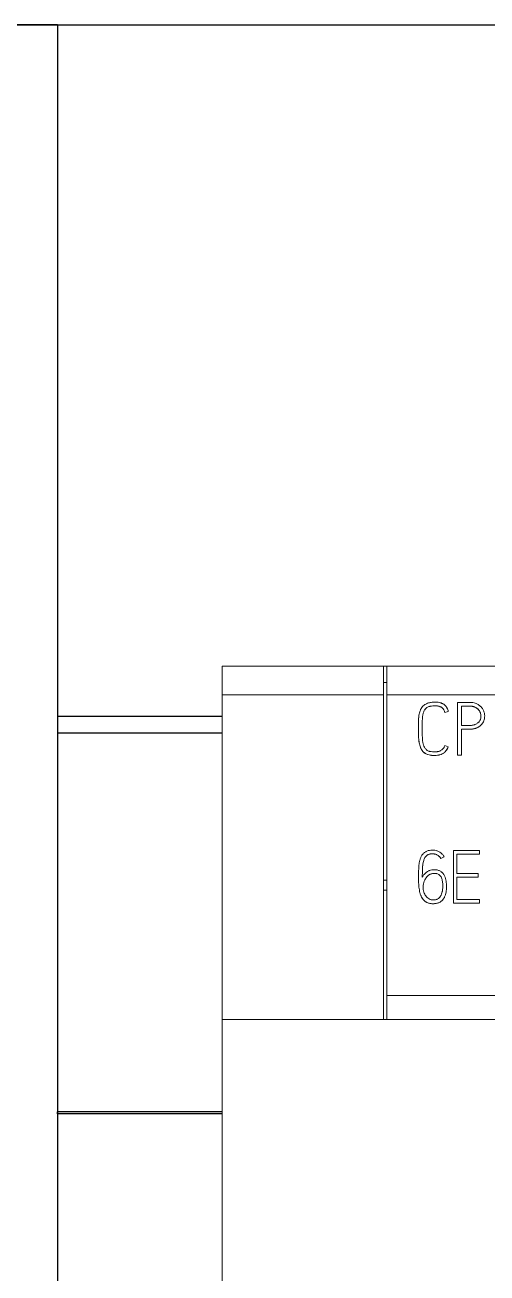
# Model space of a CAD drawing. Header units: millimetres. Extents: x 41350 to 54029, y 25852 to 34717.
# Drawn here: x 46873.41 to 46887.43, y 33549.63 to 33587.53 of the extents above; entities that cross this region are included whole.
import ezdxf

# ---------------------------------------------------------------- set-up
doc = ezdxf.new("R2010")
doc.units = ezdxf.units.MM
doc.set_wipeout_variables(frame=1)
doc.layers.add('! NO PLOT !', color=7, linetype='Continuous', true_color=0xff75dd, plot=False)
doc.layers.add('002-PI-Kabelska kanalica', color=150, linetype='Continuous')
doc.layers.add('004-PI-DIN Šina', color=3, linetype='Continuous')
doc.layers.add('SI-ORMAR-Oprema', color=30, linetype='Continuous', lineweight=5)

# ---------------------------------------------------------------- blocks, each defined once
blk = doc.blocks.new('*U274')
at = {"layer": '002-PI-Kabelska kanalica'}
blk.add_line((20, -100), (20, 399), dxfattribs=at)
blk = doc.blocks.new('*U554')
at = {"layer": '004-PI-DIN Šina'}
for p, q in [((-241.3, 69.85), (-241.3, 69.35)), ((45.323, 69.85), (-241.3, 69.85)), ((-241.3, 69.35), (-241.3, 57.85)), ((45.323, 69.35), (-241.3, 69.35)), ((-241.3, 57.789), (-241.3, 57.85)), ((45.323, 57.85), (-241.3, 57.85)), ((-241.3, 57.789), (-241.3, 52.625)), ((45.323, 57.789), (-241.3, 57.789))]:
    blk.add_line(p, q, dxfattribs=at)
blk = doc.blocks.new('6ES7513-1AM03-0AB0')
blk.add_wipeout([(-17.4, 66.85), (17.4, 66.85), (17.4, -80.15), (-17.4, -80.15)]).dxf.layer = 'SI-ORMAR-Oprema'
at = {"layer": 'SI-ORMAR-Oprema', "linetype": 'Continuous'}
for p, q in [((-17.4, 65.981), (-17.4, 66.85)), ((-12.5, 66.85), (-17.4, 66.85)), ((-12.5, 65.981), (-12.5, 66.85)), ((-12.4, 66.85), (-12.5, 66.85)), ((-12.4, 66.85), (-12.4, 65.981)), ((12.4, 66.85), (-12.4, 66.85)), ((-12.4, 66.35), (-12.5, 66.35)), ((-17.4, 56.125), (-17.4, 65.981)), ((-12.5, 65.981), (-17.4, 65.981)), ((-12.5, 56.125), (-12.5, 65.981)), ((-12.4, 65.981), (-12.4, 56.85)), ((12.4, 65.981), (-12.4, 65.981)), ((-10.255, 65.75), (-10.255, 64.15)), ((-10.141, 65.049), (-10.141, 65.637)), ((-10.537, 65.472), (-10.645, 65.446)), ((-10.645, 65.446), (-10.537, 65.472)), ((-10.645, 65.446), (-10.645, 65.446)), ((-10.537, 65.472), (-10.537, 65.472)), ((-9.433, 65.333), (-9.433, 65.333)), ((-10.141, 64.15), (-10.141, 64.936)), ((-10.539, 64.403), (-10.643, 64.441)), ((-10.539, 64.403), (-10.539, 64.403)), ((-10.141, 64.15), (-10.255, 64.15)), ((-10.255, 64.15), (-10.141, 64.15)), ((-10.765, 61.006), (-10.663, 61.059)), ((-10.663, 61.059), (-10.765, 61.006)), ((-10.663, 61.059), (-10.663, 61.059)), ((-10.385, 59.654), (-10.385, 61.25)), ((-10.385, 61.25), (-9.589, 61.25)), ((-10.274, 61.137), (-10.274, 60.551)), ((-10.274, 61.137), (-9.589, 61.137)), ((-9.589, 61.137), (-10.274, 61.137)), ((-9.589, 61.25), (-9.589, 61.137)), ((-11, 60.666), (-10.96, 60.669)), ((-10.765, 61.006), (-10.765, 61.006)), ((-12.5, 60.35), (-12.4, 60.35)), ((-11.44, 60.444), (-11.44, 60.444)), ((-11.269, 60.32), (-11.269, 60.32)), ((-11.232, 60.392), (-11.232, 60.392)), ((-10.956, 60.556), (-10.956, 60.556)), ((-10.274, 60.551), (-9.631, 60.551)), ((-10.274, 60.44), (-10.274, 59.765)), ((-10.274, 60.44), (-9.631, 60.44)), ((-9.631, 60.44), (-10.274, 60.44)), ((-9.631, 60.551), (-9.631, 60.44)), ((-12.4, 60.05), (-12.5, 60.05)), ((-10.592, 60.167), (-10.592, 60.167)), ((-10.385, 59.655), (-9.589, 59.655)), ((-9.589, 59.655), (-10.385, 59.655)), ((-10.274, 59.765), (-9.589, 59.765)), ((-9.589, 59.765), (-9.589, 59.654)), ((-12.4, 56.85), (-12.4, 56.125)), ((12.4, 56.85), (-12.4, 56.85)), ((-17.4, 0), (-17.4, 56.125)), ((-12.5, 56.125), (-17.4, 56.125)), ((12.5, 56.125), (-12.5, 56.125))]:
    blk.add_line(p, q, dxfattribs=at)
for points, knots in [([(-11.318, 65.624), (-11.334, 65.605), (-11.348, 65.585), (-11.367, 65.554), (-11.372, 65.543), (-11.383, 65.522), (-11.388, 65.51), (-11.401, 65.476), (-11.408, 65.453), (-11.419, 65.406), (-11.424, 65.383), (-11.431, 65.335), (-11.434, 65.311), (-11.438, 65.262), (-11.439, 65.238), (-11.44, 65.202), (-11.44, 65.19), (-11.44, 65.165), (-11.44, 65.129), (-11.44, 64.996), (-11.44, 64.875), (-11.44, 64.766), (-11.44, 64.753), (-11.44, 64.729), (-11.439, 64.717), (-11.438, 64.681), (-11.437, 64.657), (-11.433, 64.609), (-11.431, 64.585), (-11.425, 64.549), (-11.424, 64.537), (-11.419, 64.513), (-11.417, 64.501), (-11.408, 64.466), (-11.402, 64.442), (-11.387, 64.396), (-11.378, 64.374), (-11.363, 64.341), (-11.357, 64.33), (-11.344, 64.309), (-11.338, 64.299), (-11.324, 64.279), (-11.316, 64.269), (-11.304, 64.255), (-11.3, 64.251), (-11.292, 64.242), (-11.287, 64.238), (-11.278, 64.23), (-11.273, 64.226), (-11.264, 64.218), (-11.259, 64.215), (-11.243, 64.205), (-11.223, 64.192), (-11.201, 64.181), (-11.179, 64.171), (-11.167, 64.167), (-11.132, 64.155), (-11.108, 64.15), (-11.072, 64.144), (-11.06, 64.143), (-11.035, 64.141), (-11.011, 64.14), (-10.987, 64.139), (-10.962, 64.139), (-10.95, 64.139), (-10.914, 64.139), (-10.89, 64.141), (-10.853, 64.145), (-10.841, 64.147), (-10.817, 64.152), (-10.805, 64.155), (-10.769, 64.165), (-10.746, 64.173), (-10.713, 64.19), (-10.703, 64.196), (-10.681, 64.209), (-10.671, 64.216), (-10.642, 64.239), (-10.625, 64.256), (-10.602, 64.284), (-10.594, 64.294), (-10.581, 64.315), (-10.574, 64.325), (-10.557, 64.357), (-10.547, 64.38), (-10.539, 64.403)], [0, 0, 0, 0, 0.03125, 0.03125, 0.046875, 0.046875, 0.0625, 0.0625, 0.09375, 0.09375, 0.125, 0.125, 0.15625, 0.15625, 0.1875, 0.1875, 0.203125, 0.203125, 0.21875, 0.25, 0.375, 0.375, 0.390625, 0.390625, 0.40625, 0.40625, 0.4375, 0.4375, 0.46875, 0.46875, 0.484375, 0.484375, 0.5, 0.5, 0.53125, 0.53125, 0.5625, 0.5625, 0.578125, 0.578125, 0.59375, 0.59375, 0.609375, 0.609375, 0.617187, 0.617187, 0.625, 0.625, 0.632812, 0.632812, 0.640625, 0.640625, 0.65625, 0.671875, 0.671875, 0.6875, 0.6875, 0.71875, 0.71875, 0.734375, 0.734375, 0.75, 0.765625, 0.765625, 0.78125, 0.78125, 0.8125, 0.8125, 0.828125, 0.828125, 0.84375, 0.84375, 0.875, 0.875, 0.890625, 0.890625, 0.90625, 0.90625, 0.9375, 0.9375, 0.953125, 0.953125, 0.96875, 0.96875, 1, 1, 1, 1]), ([(-10.643, 64.441), (-10.648, 64.428), (-10.653, 64.415), (-10.664, 64.39), (-10.671, 64.378), (-10.682, 64.361), (-10.686, 64.356), (-10.695, 64.345), (-10.7, 64.34), (-10.714, 64.325), (-10.725, 64.315), (-10.746, 64.299), (-10.758, 64.291), (-10.776, 64.281), (-10.783, 64.278), (-10.795, 64.273), (-10.815, 64.265), (-10.835, 64.26), (-10.856, 64.256), (-10.863, 64.255), (-10.877, 64.254), (-10.898, 64.252), (-10.919, 64.25), (-10.946, 64.25), (-10.96, 64.25), (-11.002, 64.251), (-11.03, 64.253), (-11.065, 64.256), (-11.072, 64.257), (-11.086, 64.258), (-11.093, 64.259), (-11.106, 64.262), (-11.113, 64.264), (-11.126, 64.268), (-11.133, 64.271), (-11.152, 64.279), (-11.165, 64.286), (-11.182, 64.298), (-11.188, 64.302), (-11.198, 64.311), (-11.204, 64.315), (-11.219, 64.33), (-11.228, 64.34), (-11.244, 64.363), (-11.252, 64.375), (-11.272, 64.411), (-11.282, 64.437), (-11.295, 64.476), (-11.299, 64.489), (-11.306, 64.516), (-11.308, 64.53), (-11.316, 64.571), (-11.319, 64.598), (-11.324, 64.653), (-11.325, 64.68), (-11.326, 64.722), (-11.327, 64.735), (-11.327, 64.763), (-11.327, 64.776), (-11.327, 64.845), (-11.327, 64.955), (-11.327, 65.079), (-11.327, 65.147), (-11.327, 65.175), (-11.327, 65.188), (-11.326, 65.23), (-11.325, 65.257), (-11.321, 65.312), (-11.318, 65.339), (-11.311, 65.379), (-11.308, 65.393), (-11.301, 65.419), (-11.297, 65.432), (-11.288, 65.458), (-11.283, 65.471), (-11.271, 65.496), (-11.265, 65.508), (-11.254, 65.526), (-11.25, 65.531), (-11.241, 65.542), (-11.237, 65.548), (-11.223, 65.563), (-11.213, 65.573), (-11.191, 65.59), (-11.18, 65.597), (-11.155, 65.611), (-11.143, 65.617), (-11.123, 65.623), (-11.116, 65.625), (-11.103, 65.629), (-11.096, 65.631), (-11.076, 65.635), (-11.062, 65.637), (-11.021, 65.643), (-10.993, 65.645), (-10.938, 65.646), (-10.91, 65.646), (-10.869, 65.642), (-10.855, 65.64), (-10.827, 65.635), (-10.814, 65.631), (-10.794, 65.625), (-10.787, 65.622), (-10.775, 65.617), (-10.768, 65.614), (-10.749, 65.605), (-10.738, 65.597), (-10.716, 65.58), (-10.706, 65.57), (-10.689, 65.548), (-10.681, 65.536), (-10.668, 65.512), (-10.662, 65.499), (-10.652, 65.473), (-10.649, 65.46), (-10.645, 65.446)], [0, 0, 0, 0, 0.015625, 0.015625, 0.03125, 0.03125, 0.039063, 0.039063, 0.046875, 0.046875, 0.0625, 0.0625, 0.078125, 0.078125, 0.085938, 0.085938, 0.09375, 0.109375, 0.109375, 0.117188, 0.117188, 0.125, 0.140625, 0.140625, 0.15625, 0.15625, 0.1875, 0.1875, 0.195312, 0.195312, 0.203125, 0.203125, 0.210937, 0.210937, 0.21875, 0.21875, 0.234375, 0.234375, 0.242187, 0.242187, 0.25, 0.25, 0.265625, 0.265625, 0.28125, 0.28125, 0.3125, 0.3125, 0.328125, 0.328125, 0.34375, 0.34375, 0.375, 0.375, 0.40625, 0.40625, 0.421875, 0.421875, 0.4375, 0.4375, 0.5, 0.5625, 0.578125, 0.578125, 0.59375, 0.59375, 0.625, 0.625, 0.65625, 0.65625, 0.671875, 0.671875, 0.6875, 0.6875, 0.703125, 0.703125, 0.71875, 0.71875, 0.726563, 0.726563, 0.734375, 0.734375, 0.75, 0.75, 0.765625, 0.765625, 0.78125, 0.78125, 0.789063, 0.789063, 0.796875, 0.796875, 0.8125, 0.8125, 0.84375, 0.84375, 0.875, 0.875, 0.890625, 0.890625, 0.90625, 0.90625, 0.914063, 0.914063, 0.921875, 0.921875, 0.9375, 0.9375, 0.953125, 0.953125, 0.96875, 0.96875, 0.984375, 0.984375, 1, 1, 1, 1]), ([(-10.645, 65.446), (-10.652, 65.473), (-10.661, 65.499), (-10.677, 65.529), (-10.68, 65.535), (-10.688, 65.547), (-10.692, 65.552), (-10.705, 65.569), (-10.715, 65.579), (-10.731, 65.592), (-10.737, 65.596), (-10.748, 65.604), (-10.754, 65.607), (-10.773, 65.617), (-10.786, 65.622), (-10.812, 65.631), (-10.826, 65.634), (-10.853, 65.64), (-10.867, 65.641), (-10.908, 65.646), (-10.936, 65.646), (-10.992, 65.645), (-11.02, 65.643), (-11.061, 65.637), (-11.075, 65.635), (-11.095, 65.631), (-11.102, 65.629), (-11.115, 65.626), (-11.122, 65.624), (-11.142, 65.617), (-11.154, 65.611), (-11.179, 65.598), (-11.191, 65.59), (-11.212, 65.573), (-11.222, 65.564), (-11.236, 65.548), (-11.241, 65.543), (-11.249, 65.532), (-11.253, 65.526), (-11.264, 65.509), (-11.271, 65.497), (-11.283, 65.471), (-11.288, 65.458), (-11.297, 65.432), (-11.301, 65.419), (-11.308, 65.393), (-11.311, 65.379), (-11.318, 65.338), (-11.321, 65.311), (-11.325, 65.256), (-11.326, 65.228), (-11.327, 65.187), (-11.327, 65.173), (-11.327, 65.146), (-11.327, 65.077), (-11.327, 65.002), (-11.327, 64.941), (-11.327, 64.934)], [0, 0, 0, 0, 0.061612, 0.061612, 0.077015, 0.077015, 0.092419, 0.092419, 0.123225, 0.123225, 0.138628, 0.138628, 0.154031, 0.154031, 0.184837, 0.184837, 0.215643, 0.215643, 0.24645, 0.24645, 0.308062, 0.308062, 0.369674, 0.369674, 0.400481, 0.400481, 0.415884, 0.415884, 0.431287, 0.431287, 0.462093, 0.462093, 0.492899, 0.492899, 0.523705, 0.523705, 0.539108, 0.539108, 0.554512, 0.554512, 0.585318, 0.585318, 0.616124, 0.616124, 0.64693, 0.64693, 0.677736, 0.677736, 0.739349, 0.739349, 0.800961, 0.800961, 0.831767, 0.831767, 0.862574, 0.985798, 1, 1, 1, 1]), ([(-10.537, 65.472), (-10.546, 65.511), (-10.558, 65.549), (-10.583, 65.592), (-10.588, 65.601), (-10.599, 65.617), (-10.605, 65.625), (-10.624, 65.648), (-10.638, 65.662), (-10.669, 65.687), (-10.686, 65.698), (-10.712, 65.713), (-10.721, 65.717), (-10.739, 65.725), (-10.749, 65.729), (-10.796, 65.745), (-10.835, 65.752), (-10.885, 65.757), (-10.895, 65.757), (-10.915, 65.758), (-10.925, 65.759), (-10.955, 65.759), (-10.975, 65.758), (-11.034, 65.755), (-11.073, 65.75), (-11.121, 65.738), (-11.131, 65.735), (-11.15, 65.729), (-11.16, 65.726), (-11.188, 65.715), (-11.206, 65.707), (-11.232, 65.693), (-11.241, 65.688), (-11.258, 65.677), (-11.266, 65.671), (-11.29, 65.652), (-11.304, 65.638), (-11.318, 65.624)], [0, 0, 0, 0, 0.125, 0.125, 0.15625, 0.15625, 0.1875, 0.1875, 0.25, 0.25, 0.3125, 0.3125, 0.34375, 0.34375, 0.375, 0.375, 0.5, 0.5, 0.53125, 0.53125, 0.5625, 0.5625, 0.625, 0.625, 0.75, 0.75, 0.78125, 0.78125, 0.8125, 0.8125, 0.875, 0.875, 0.90625, 0.90625, 0.9375, 0.9375, 1, 1, 1, 1]), ([(-9.69, 65.713), (-9.734, 65.732), (-9.779, 65.742), (-9.838, 65.748), (-9.85, 65.749), (-9.868, 65.75), (-9.874, 65.75), (-9.886, 65.75), (-9.892, 65.75), (-9.921, 65.75), (-10.04, 65.75), (-10.159, 65.75), (-10.255, 65.75)], [0, 0, 0, 0, 0.25, 0.25, 0.3125, 0.3125, 0.34375, 0.34375, 0.375, 0.375, 0.5, 1, 1, 1, 1]), ([(-10.141, 64.936), (-10.083, 64.936), (-10.01, 64.936), (-9.93, 64.936), (-9.908, 64.936), (-9.893, 64.936), (-9.886, 64.936), (-9.85, 64.936), (-9.821, 64.938), (-9.777, 64.945), (-9.763, 64.947), (-9.741, 64.952), (-9.734, 64.954), (-9.72, 64.958), (-9.712, 64.961), (-9.677, 64.973), (-9.65, 64.985), (-9.612, 65.008), (-9.599, 65.016), (-9.575, 65.034), (-9.564, 65.043), (-9.532, 65.074), (-9.512, 65.096), (-9.487, 65.134), (-9.48, 65.146), (-9.467, 65.173), (-9.461, 65.186), (-9.451, 65.214), (-9.447, 65.228), (-9.44, 65.257), (-9.438, 65.272), (-9.434, 65.301), (-9.434, 65.316), (-9.433, 65.346), (-9.434, 65.36), (-9.439, 65.405), (-9.445, 65.434), (-9.459, 65.476), (-9.464, 65.49), (-9.476, 65.517), (-9.483, 65.53), (-9.505, 65.568), (-9.523, 65.592), (-9.549, 65.619), (-9.554, 65.624), (-9.565, 65.634), (-9.581, 65.649), (-9.611, 65.671), (-9.636, 65.687), (-9.662, 65.701), (-9.676, 65.707), (-9.69, 65.713)], [0, 0, 0, 0, 0.125, 0.15625, 0.171875, 0.171875, 0.1875, 0.1875, 0.25, 0.25, 0.28125, 0.28125, 0.296875, 0.296875, 0.3125, 0.3125, 0.375, 0.375, 0.40625, 0.40625, 0.4375, 0.4375, 0.5, 0.5, 0.53125, 0.53125, 0.5625, 0.5625, 0.59375, 0.59375, 0.625, 0.625, 0.65625, 0.65625, 0.6875, 0.6875, 0.75, 0.75, 0.78125, 0.78125, 0.8125, 0.8125, 0.875, 0.875, 0.890625, 0.890625, 0.90625, 0.9375, 0.96875, 0.96875, 1, 1, 1, 1]), ([(-10.141, 65.637), (-10.078, 65.637), (-9.999, 65.637), (-9.919, 65.637), (-9.896, 65.637), (-9.888, 65.637), (-9.872, 65.637), (-9.864, 65.636), (-9.84, 65.635), (-9.825, 65.633), (-9.801, 65.629), (-9.794, 65.628), (-9.778, 65.624), (-9.77, 65.622), (-9.748, 65.614), (-9.733, 65.608), (-9.705, 65.594), (-9.691, 65.586), (-9.671, 65.573), (-9.664, 65.568), (-9.652, 65.559), (-9.646, 65.554), (-9.629, 65.538), (-9.618, 65.526), (-9.599, 65.501), (-9.59, 65.488), (-9.575, 65.46), (-9.569, 65.446), (-9.558, 65.416), (-9.554, 65.401), (-9.549, 65.37), (-9.547, 65.354), (-9.547, 65.331), (-9.547, 65.323), (-9.548, 65.307), (-9.548, 65.299), (-9.552, 65.276), (-9.556, 65.26), (-9.563, 65.238), (-9.565, 65.231), (-9.572, 65.216), (-9.575, 65.209), (-9.586, 65.188), (-9.6, 65.169), (-9.615, 65.151), (-9.626, 65.14), (-9.632, 65.134), (-9.65, 65.119), (-9.663, 65.11), (-9.69, 65.093), (-9.704, 65.086), (-9.726, 65.076), (-9.733, 65.073), (-9.748, 65.068), (-9.756, 65.066), (-9.779, 65.059), (-9.794, 65.056), (-9.826, 65.052), (-9.842, 65.05), (-9.865, 65.049), (-9.873, 65.049), (-9.889, 65.049), (-9.897, 65.049), (-9.921, 65.049), (-9.999, 65.049), (-10.078, 65.049), (-10.141, 65.049)], [0, 0, 0, 0, 0.125, 0.15625, 0.15625, 0.171875, 0.171875, 0.1875, 0.1875, 0.21875, 0.21875, 0.234375, 0.234375, 0.25, 0.25, 0.28125, 0.28125, 0.3125, 0.3125, 0.328125, 0.328125, 0.34375, 0.34375, 0.375, 0.375, 0.40625, 0.40625, 0.4375, 0.4375, 0.46875, 0.46875, 0.5, 0.5, 0.515625, 0.515625, 0.53125, 0.53125, 0.5625, 0.5625, 0.578125, 0.578125, 0.59375, 0.59375, 0.625, 0.640625, 0.640625, 0.65625, 0.65625, 0.6875, 0.6875, 0.71875, 0.71875, 0.734375, 0.734375, 0.75, 0.75, 0.78125, 0.78125, 0.8125, 0.8125, 0.828125, 0.828125, 0.84375, 0.84375, 0.875, 1, 1, 1, 1]), ([(-9.562, 65.426), (-9.562, 65.428), (-9.563, 65.431), (-9.567, 65.44), (-9.57, 65.448), (-9.576, 65.462), (-9.587, 65.483), (-9.604, 65.509), (-9.62, 65.527), (-9.63, 65.539), (-9.636, 65.544), (-9.654, 65.56), (-9.666, 65.57), (-9.692, 65.587), (-9.706, 65.595), (-9.728, 65.605), (-9.735, 65.609), (-9.75, 65.615), (-9.764, 65.62), (-9.78, 65.624), (-9.795, 65.628), (-9.803, 65.63), (-9.826, 65.634), (-9.842, 65.635), (-9.866, 65.637), (-9.874, 65.637), (-9.889, 65.637), (-9.897, 65.637), (-9.921, 65.637), (-10, 65.637), (-10.078, 65.637), (-10.141, 65.637)], [0, 0, 0, 0, 0.011195, 0.011195, 0.046509, 0.046509, 0.081824, 0.152453, 0.187767, 0.187767, 0.223082, 0.223082, 0.29371, 0.29371, 0.364339, 0.364339, 0.399654, 0.399654, 0.434968, 0.470283, 0.470283, 0.505597, 0.505597, 0.576226, 0.576226, 0.611541, 0.611541, 0.646855, 0.646855, 0.717484, 1, 1, 1, 1]), ([(-10.539, 64.403), (-10.547, 64.38), (-10.557, 64.357), (-10.574, 64.325), (-10.58, 64.315), (-10.594, 64.294), (-10.601, 64.284), (-10.625, 64.256), (-10.642, 64.239), (-10.671, 64.216), (-10.681, 64.209), (-10.703, 64.196), (-10.713, 64.19), (-10.746, 64.173), (-10.77, 64.165), (-10.817, 64.151), (-10.842, 64.147), (-10.89, 64.141), (-10.915, 64.139), (-10.952, 64.139), (-10.964, 64.139), (-10.989, 64.139), (-11.001, 64.14), (-11.026, 64.141), (-11.038, 64.142), (-11.063, 64.143), (-11.075, 64.145), (-11.111, 64.15), (-11.135, 64.156), (-11.182, 64.172), (-11.205, 64.182), (-11.237, 64.2), (-11.247, 64.207), (-11.262, 64.218), (-11.267, 64.221), (-11.277, 64.229), (-11.282, 64.233), (-11.304, 64.254), (-11.32, 64.272), (-11.34, 64.303), (-11.347, 64.313), (-11.359, 64.334), (-11.365, 64.345), (-11.38, 64.378), (-11.389, 64.401), (-11.4, 64.435), (-11.403, 64.447), (-11.409, 64.471), (-11.412, 64.482), (-11.426, 64.541), (-11.432, 64.589), (-11.437, 64.661), (-11.438, 64.685), (-11.439, 64.721), (-11.44, 64.733), (-11.44, 64.757), (-11.44, 64.769), (-11.44, 64.878), (-11.44, 64.999), (-11.44, 65.131), (-11.44, 65.168), (-11.44, 65.192), (-11.44, 65.204), (-11.439, 65.248), (-11.437, 65.28), (-11.434, 65.312)], [0, 0, 0, 0, 0.036589, 0.036589, 0.054884, 0.054884, 0.073178, 0.073178, 0.109767, 0.109767, 0.128062, 0.128062, 0.146357, 0.146357, 0.182946, 0.182946, 0.219535, 0.219535, 0.256124, 0.256124, 0.274419, 0.274419, 0.292713, 0.292713, 0.311008, 0.311008, 0.329302, 0.329302, 0.365892, 0.365892, 0.402481, 0.402481, 0.420775, 0.420775, 0.429923, 0.429923, 0.43907, 0.43907, 0.475659, 0.475659, 0.493954, 0.493954, 0.512248, 0.512248, 0.548837, 0.548837, 0.567132, 0.567132, 0.585427, 0.585427, 0.658605, 0.658605, 0.695194, 0.695194, 0.713489, 0.713489, 0.731783, 0.731783, 0.87814, 0.914729, 0.933024, 0.933024, 0.951318, 0.951318, 1, 1, 1, 1]), ([(-9.436, 65.284), (-9.437, 65.279), (-9.438, 65.274), (-9.44, 65.261), (-9.441, 65.254), (-9.446, 65.232), (-9.45, 65.218), (-9.46, 65.191), (-9.465, 65.177), (-9.478, 65.151), (-9.485, 65.138), (-9.509, 65.1), (-9.528, 65.078), (-9.56, 65.047), (-9.571, 65.037), (-9.595, 65.019), (-9.619, 65.002), (-9.645, 64.988), (-9.672, 64.976), (-9.685, 64.97), (-9.728, 64.955), (-9.756, 64.948), (-9.8, 64.941), (-9.814, 64.939), (-9.844, 64.937), (-9.859, 64.936), (-9.881, 64.936), (-9.889, 64.936), (-9.903, 64.936), (-9.926, 64.936), (-10.008, 64.936), (-10.082, 64.936), (-10.141, 64.936)], [0, 0, 0, 0, 0.018399, 0.018399, 0.043568, 0.043568, 0.093907, 0.093907, 0.144245, 0.144245, 0.194584, 0.194584, 0.295261, 0.295261, 0.345599, 0.345599, 0.395938, 0.446276, 0.446276, 0.496615, 0.496615, 0.597292, 0.597292, 0.64763, 0.64763, 0.697969, 0.697969, 0.723138, 0.723138, 0.748307, 0.798646, 1, 1, 1, 1]), ([(-11.438, 60.644), (-11.437, 60.698), (-11.433, 60.751), (-11.425, 60.83), (-11.422, 60.856), (-11.413, 60.908), (-11.408, 60.934), (-11.397, 60.973), (-11.394, 60.986), (-11.385, 61.011), (-11.381, 61.024), (-11.371, 61.049), (-11.365, 61.061), (-11.353, 61.084), (-11.346, 61.096), (-11.324, 61.13), (-11.307, 61.151), (-11.278, 61.178), (-11.268, 61.187), (-11.246, 61.203), (-11.235, 61.21), (-11.212, 61.223), (-11.2, 61.229), (-11.175, 61.24), (-11.162, 61.244), (-11.123, 61.255), (-11.096, 61.259), (-11.056, 61.263), (-11.043, 61.263), (-11.016, 61.264), (-11.002, 61.264), (-10.962, 61.261), (-10.935, 61.257), (-10.896, 61.248), (-10.884, 61.244), (-10.858, 61.235), (-10.846, 61.23), (-10.809, 61.213), (-10.786, 61.199), (-10.755, 61.174), (-10.744, 61.165), (-10.725, 61.147), (-10.716, 61.137), (-10.69, 61.106), (-10.676, 61.083), (-10.663, 61.059)], [0, 0, 0, 0, 0.125, 0.125, 0.1875, 0.1875, 0.25, 0.25, 0.28125, 0.28125, 0.3125, 0.3125, 0.34375, 0.34375, 0.375, 0.375, 0.4375, 0.4375, 0.46875, 0.46875, 0.5, 0.5, 0.53125, 0.53125, 0.5625, 0.5625, 0.625, 0.625, 0.65625, 0.65625, 0.6875, 0.6875, 0.75, 0.75, 0.78125, 0.78125, 0.8125, 0.8125, 0.875, 0.875, 0.90625, 0.90625, 0.9375, 0.9375, 1, 1, 1, 1]), ([(-10.765, 61.006), (-10.776, 61.029), (-10.79, 61.049), (-10.811, 61.072), (-10.816, 61.076), (-10.825, 61.085), (-10.839, 61.097), (-10.854, 61.107), (-10.876, 61.12), (-10.887, 61.125), (-10.91, 61.135), (-10.922, 61.139), (-10.946, 61.145), (-10.958, 61.147), (-10.983, 61.151), (-10.995, 61.152), (-11.02, 61.153), (-11.032, 61.152), (-11.057, 61.151), (-11.069, 61.15), (-11.094, 61.146), (-11.106, 61.143), (-11.13, 61.136), (-11.141, 61.132), (-11.158, 61.124), (-11.164, 61.121), (-11.174, 61.114), (-11.18, 61.111), (-11.194, 61.1), (-11.204, 61.092), (-11.221, 61.074), (-11.229, 61.064), (-11.243, 61.044), (-11.25, 61.034), (-11.262, 61.012), (-11.267, 61.001), (-11.276, 60.978), (-11.28, 60.967), (-11.291, 60.932), (-11.297, 60.908), (-11.307, 60.86), (-11.31, 60.836), (-11.316, 60.787), (-11.318, 60.763), (-11.322, 60.69), (-11.324, 60.641), (-11.326, 60.543), (-11.327, 60.494), (-11.327, 60.444)], [0, 0, 0, 0, 0.0625, 0.0625, 0.078125, 0.078125, 0.09375, 0.125, 0.125, 0.15625, 0.15625, 0.1875, 0.1875, 0.21875, 0.21875, 0.25, 0.25, 0.28125, 0.28125, 0.3125, 0.3125, 0.34375, 0.34375, 0.375, 0.375, 0.390625, 0.390625, 0.40625, 0.40625, 0.4375, 0.4375, 0.46875, 0.46875, 0.5, 0.5, 0.53125, 0.53125, 0.5625, 0.5625, 0.625, 0.625, 0.6875, 0.6875, 0.75, 0.75, 0.875, 0.875, 1, 1, 1, 1]), ([(-11.327, 60.444), (-11.327, 60.493), (-11.326, 60.542), (-11.324, 60.638), (-11.322, 60.687), (-11.319, 60.747), (-11.318, 60.759), (-11.316, 60.783), (-11.315, 60.795), (-11.311, 60.831), (-11.307, 60.855), (-11.298, 60.903), (-11.292, 60.927), (-11.282, 60.962), (-11.278, 60.974), (-11.269, 60.997), (-11.263, 61.008), (-11.252, 61.03), (-11.245, 61.041), (-11.231, 61.062), (-11.223, 61.071), (-11.206, 61.09), (-11.197, 61.098), (-11.182, 61.109), (-11.177, 61.113), (-11.166, 61.12), (-11.149, 61.129), (-11.132, 61.135), (-11.114, 61.141), (-11.108, 61.142), (-11.096, 61.145), (-11.09, 61.146), (-11.071, 61.15), (-11.059, 61.151), (-11.034, 61.152), (-11.021, 61.153), (-10.996, 61.152), (-10.984, 61.151), (-10.959, 61.148), (-10.935, 61.143), (-10.911, 61.135), (-10.888, 61.125), (-10.876, 61.12), (-10.855, 61.108), (-10.84, 61.097), (-10.825, 61.085), (-10.816, 61.077), (-10.812, 61.072), (-10.79, 61.049), (-10.776, 61.029), (-10.765, 61.006)], [0, 0, 0, 0, 0.125, 0.125, 0.25, 0.25, 0.28125, 0.28125, 0.3125, 0.3125, 0.375, 0.375, 0.4375, 0.4375, 0.46875, 0.46875, 0.5, 0.5, 0.53125, 0.53125, 0.5625, 0.5625, 0.59375, 0.59375, 0.609375, 0.609375, 0.625, 0.65625, 0.65625, 0.671875, 0.671875, 0.6875, 0.6875, 0.71875, 0.71875, 0.75, 0.75, 0.78125, 0.78125, 0.8125, 0.84375, 0.84375, 0.875, 0.875, 0.90625, 0.921875, 0.921875, 0.9375, 0.9375, 1, 1, 1, 1]), ([(-10.96, 60.669), (-10.932, 60.669), (-10.904, 60.666), (-10.862, 60.658), (-10.848, 60.654), (-10.821, 60.645), (-10.795, 60.634), (-10.77, 60.62), (-10.753, 60.608), (-10.747, 60.603), (-10.736, 60.594), (-10.731, 60.59), (-10.715, 60.575), (-10.706, 60.565), (-10.688, 60.543), (-10.679, 60.531), (-10.657, 60.495), (-10.644, 60.47), (-10.624, 60.418), (-10.617, 60.39), (-10.605, 60.335), (-10.601, 60.308), (-10.595, 60.252), (-10.593, 60.224), (-10.592, 60.168), (-10.592, 60.14), (-10.594, 60.084), (-10.597, 60.056), (-10.604, 60), (-10.608, 59.973), (-10.618, 59.932), (-10.622, 59.919), (-10.63, 59.892), (-10.635, 59.878), (-10.651, 59.839), (-10.664, 59.814), (-10.684, 59.784), (-10.688, 59.779), (-10.697, 59.767), (-10.702, 59.762), (-10.716, 59.746), (-10.736, 59.726), (-10.758, 59.708), (-10.781, 59.692), (-10.794, 59.685), (-10.832, 59.665), (-10.859, 59.656), (-10.901, 59.646), (-10.915, 59.643), (-10.943, 59.639), (-10.957, 59.638), (-10.986, 59.637), (-11, 59.637), (-11.028, 59.637), (-11.042, 59.638), (-11.071, 59.641), (-11.085, 59.643), (-11.113, 59.649), (-11.127, 59.652), (-11.154, 59.661), (-11.167, 59.666), (-11.186, 59.675), (-11.193, 59.679), (-11.205, 59.685), (-11.211, 59.689), (-11.242, 59.708), (-11.264, 59.726), (-11.294, 59.757), (-11.303, 59.768), (-11.32, 59.791), (-11.328, 59.802), (-11.343, 59.827), (-11.35, 59.839), (-11.363, 59.865), (-11.368, 59.878), (-11.379, 59.904), (-11.383, 59.917), (-11.392, 59.944), (-11.396, 59.958), (-11.406, 59.999), (-11.412, 60.026), (-11.422, 60.082), (-11.426, 60.11), (-11.432, 60.166), (-11.435, 60.208), (-11.437, 60.251), (-11.438, 60.279), (-11.438, 60.293), (-11.44, 60.363), (-11.44, 60.419), (-11.44, 60.532), (-11.439, 60.588), (-11.438, 60.644)], [0, 0, 0, 0, 0.03125, 0.03125, 0.046875, 0.046875, 0.0625, 0.078125, 0.078125, 0.085938, 0.085938, 0.09375, 0.09375, 0.109375, 0.109375, 0.125, 0.125, 0.15625, 0.15625, 0.1875, 0.1875, 0.21875, 0.21875, 0.25, 0.25, 0.28125, 0.28125, 0.3125, 0.3125, 0.34375, 0.34375, 0.359375, 0.359375, 0.375, 0.375, 0.40625, 0.40625, 0.414062, 0.414062, 0.421875, 0.421875, 0.4375, 0.453125, 0.453125, 0.46875, 0.46875, 0.5, 0.5, 0.515625, 0.515625, 0.53125, 0.53125, 0.546875, 0.546875, 0.5625, 0.5625, 0.578125, 0.578125, 0.59375, 0.59375, 0.609375, 0.609375, 0.617187, 0.617187, 0.625, 0.625, 0.65625, 0.65625, 0.671875, 0.671875, 0.6875, 0.6875, 0.703125, 0.703125, 0.71875, 0.71875, 0.734375, 0.734375, 0.75, 0.75, 0.78125, 0.78125, 0.8125, 0.8125, 0.84375, 0.859375, 0.859375, 0.875, 0.875, 0.9375, 0.9375, 1, 1, 1, 1]), ([(-11.269, 60.529), (-11.252, 60.549), (-11.234, 60.567), (-11.204, 60.592), (-11.193, 60.6), (-11.172, 60.614), (-11.15, 60.627), (-11.126, 60.637), (-11.102, 60.647), (-11.089, 60.651), (-11.052, 60.661), (-11.026, 60.665), (-11, 60.666)], [0, 0, 0, 0, 0.25, 0.25, 0.375, 0.375, 0.5, 0.625, 0.625, 0.75, 0.75, 1, 1, 1, 1]), ([(-11.44, 60.445), (-11.44, 60.398), (-11.439, 60.352), (-11.438, 60.292), (-11.438, 60.278), (-11.437, 60.25), (-11.436, 60.236), (-11.434, 60.194), (-11.432, 60.166), (-11.426, 60.109), (-11.422, 60.081), (-11.412, 60.026), (-11.406, 59.998), (-11.395, 59.957), (-11.391, 59.944), (-11.383, 59.917), (-11.378, 59.903), (-11.363, 59.864), (-11.351, 59.839), (-11.329, 59.803), (-11.321, 59.792), (-11.304, 59.769), (-11.295, 59.758), (-11.275, 59.737), (-11.265, 59.728), (-11.243, 59.71), (-11.231, 59.702), (-11.207, 59.686), (-11.195, 59.679), (-11.169, 59.667), (-11.156, 59.662), (-11.129, 59.653), (-11.115, 59.649), (-11.087, 59.643), (-11.073, 59.641), (-11.045, 59.638), (-11.03, 59.637), (-11.002, 59.637), (-10.988, 59.637), (-10.959, 59.638), (-10.945, 59.639), (-10.917, 59.643), (-10.889, 59.648), (-10.862, 59.656), (-10.835, 59.665), (-10.821, 59.671), (-10.783, 59.69), (-10.76, 59.706), (-10.728, 59.734), (-10.718, 59.744), (-10.699, 59.765), (-10.69, 59.776), (-10.674, 59.799), (-10.666, 59.811), (-10.653, 59.836), (-10.647, 59.849), (-10.631, 59.888), (-10.622, 59.915), (-10.612, 59.956), (-10.609, 59.97), (-10.604, 59.998), (-10.602, 60.012), (-10.597, 60.054), (-10.595, 60.082), (-10.592, 60.129), (-10.592, 60.148), (-10.592, 60.167)], [0, 0, 0, 0, 0.076732, 0.076732, 0.10019, 0.10019, 0.123648, 0.123648, 0.170565, 0.170565, 0.217481, 0.217481, 0.264397, 0.264397, 0.287856, 0.287856, 0.311314, 0.311314, 0.35823, 0.35823, 0.381689, 0.381689, 0.405147, 0.405147, 0.428605, 0.428605, 0.452063, 0.452063, 0.475521, 0.475521, 0.49898, 0.49898, 0.522438, 0.522438, 0.545896, 0.545896, 0.569354, 0.569354, 0.592812, 0.592812, 0.616271, 0.616271, 0.639729, 0.663187, 0.663187, 0.686645, 0.686645, 0.733562, 0.733562, 0.75702, 0.75702, 0.780478, 0.780478, 0.803936, 0.803936, 0.827394, 0.827394, 0.874311, 0.874311, 0.897769, 0.897769, 0.921227, 0.921227, 0.968144, 0.968144, 1, 1, 1, 1]), ([(-11.327, 60.444), (-11.319, 60.46), (-11.311, 60.475), (-11.291, 60.503), (-11.281, 60.516), (-11.269, 60.529)], [0, 0, 0, 0, 0.5, 0.5, 1, 1, 1, 1]), ([(-11.269, 60.32), (-11.279, 60.294), (-11.286, 60.266), (-11.293, 60.225), (-11.295, 60.21), (-11.298, 60.182), (-11.299, 60.168), (-11.3, 60.14), (-11.3, 60.126), (-11.3, 60.097), (-11.299, 60.083), (-11.294, 60.042), (-11.288, 60.014), (-11.279, 59.987)], [0, 0, 0, 0, 0.25, 0.25, 0.375, 0.375, 0.5, 0.5, 0.625, 0.625, 0.75, 0.75, 1, 1, 1, 1]), ([(-11.3, 60.112), (-11.3, 60.112), (-11.3, 60.112), (-11.3, 60.126), (-11.3, 60.14), (-11.298, 60.183), (-11.295, 60.211), (-11.286, 60.266), (-11.279, 60.294), (-11.269, 60.32)], [0, 0, 0, 0, 0.002991, 0.002991, 0.202393, 0.202393, 0.601196, 0.601196, 1, 1, 1, 1]), ([(-10.956, 60.556), (-10.963, 60.555), (-10.974, 60.554), (-10.984, 60.554), (-10.991, 60.553), (-10.995, 60.553), (-11.012, 60.552), (-11.04, 60.548), (-11.066, 60.539), (-11.086, 60.531), (-11.092, 60.528), (-11.105, 60.522), (-11.123, 60.511), (-11.14, 60.499), (-11.162, 60.48), (-11.172, 60.47), (-11.186, 60.454), (-11.19, 60.449), (-11.199, 60.438), (-11.212, 60.422), (-11.225, 60.404), (-11.232, 60.392)], [0, 0, 0, 0, 0.0625, 0.09375, 0.09375, 0.125, 0.125, 0.25, 0.375, 0.375, 0.4375, 0.4375, 0.5, 0.625, 0.625, 0.75, 0.75, 0.8125, 0.8125, 0.875, 1, 1, 1, 1]), ([(-11.232, 60.392), (-11.225, 60.404), (-11.217, 60.416), (-11.2, 60.438), (-11.191, 60.449), (-11.173, 60.47), (-11.163, 60.48), (-11.141, 60.498), (-11.13, 60.506), (-11.106, 60.521), (-11.094, 60.528), (-11.068, 60.539), (-11.054, 60.543), (-11.027, 60.55), (-11.013, 60.552), (-10.995, 60.553), (-10.992, 60.553), (-10.984, 60.554), (-10.974, 60.554), (-10.963, 60.555), (-10.956, 60.556)], [0, 0, 0, 0, 0.125, 0.125, 0.25, 0.25, 0.375, 0.375, 0.5, 0.5, 0.625, 0.625, 0.75, 0.75, 0.875, 0.875, 0.90625, 0.90625, 0.9375, 1, 1, 1, 1]), ([(-10.84, 59.795), (-10.825, 59.808), (-10.804, 59.828), (-10.786, 59.851), (-10.775, 59.867), (-10.769, 59.875), (-10.76, 59.892), (-10.755, 59.901), (-10.747, 59.919), (-10.736, 59.946), (-10.728, 59.974), (-10.721, 60.002), (-10.719, 60.012), (-10.715, 60.031), (-10.714, 60.041), (-10.711, 60.069), (-10.709, 60.089), (-10.706, 60.127), (-10.705, 60.147), (-10.705, 60.185), (-10.706, 60.205), (-10.707, 60.243), (-10.709, 60.263), (-10.714, 60.301), (-10.717, 60.321), (-10.724, 60.358), (-10.729, 60.377), (-10.742, 60.414), (-10.75, 60.432), (-10.764, 60.458), (-10.77, 60.466), (-10.781, 60.482), (-10.788, 60.489), (-10.801, 60.503), (-10.809, 60.51), (-10.824, 60.521), (-10.833, 60.526), (-10.859, 60.54), (-10.878, 60.546), (-10.917, 60.554), (-10.936, 60.556), (-10.956, 60.556)], [0, 0, 0, 0, 0.0625, 0.09375, 0.09375, 0.125, 0.125, 0.15625, 0.15625, 0.1875, 0.25, 0.25, 0.28125, 0.28125, 0.3125, 0.3125, 0.375, 0.375, 0.4375, 0.4375, 0.5, 0.5, 0.5625, 0.5625, 0.625, 0.625, 0.6875, 0.6875, 0.75, 0.75, 0.78125, 0.78125, 0.8125, 0.8125, 0.84375, 0.84375, 0.875, 0.875, 0.9375, 0.9375, 1, 1, 1, 1]), ([(-10.956, 60.556), (-10.936, 60.556), (-10.917, 60.554), (-10.893, 60.549), (-10.888, 60.548), (-10.883, 60.547)], [0, 0, 0, 0, 0.799201, 0.799201, 1, 1, 1, 1]), ([(-11.279, 59.987), (-11.272, 59.967), (-11.264, 59.947), (-11.244, 59.908), (-11.232, 59.89), (-11.205, 59.855), (-11.191, 59.839), (-11.158, 59.809), (-11.141, 59.796), (-11.123, 59.784)], [0, 0, 0, 0, 0.25, 0.25, 0.5, 0.5, 0.75, 0.75, 1, 1, 1, 1]), ([(-11.123, 59.784), (-11.101, 59.771), (-11.078, 59.762), (-11.048, 59.755), (-11.042, 59.754), (-11.029, 59.752), (-11.023, 59.751), (-11.005, 59.75), (-10.992, 59.75), (-10.968, 59.751), (-10.955, 59.752), (-10.931, 59.756), (-10.919, 59.758), (-10.901, 59.764), (-10.895, 59.766), (-10.883, 59.77), (-10.878, 59.773), (-10.861, 59.781), (-10.85, 59.788), (-10.84, 59.795)], [0, 0, 0, 0, 0.25, 0.25, 0.3125, 0.3125, 0.375, 0.375, 0.5, 0.5, 0.625, 0.625, 0.75, 0.75, 0.8125, 0.8125, 0.875, 0.875, 1, 1, 1, 1])]:
    blk.add_open_spline(points, degree=3, knots=knots, dxfattribs=at)
for points in [[(-11.232, 60.392), (-11.247, 60.37), (-11.259, 60.346), (-11.269, 60.32)], [(-11.269, 60.32), (-11.259, 60.346), (-11.247, 60.37), (-11.232, 60.392)]]:
    blk.add_open_spline(points, degree=3, dxfattribs=at)
blk = doc.blocks.new('*U421')
at = {"layer": '002-PI-Kabelska kanalica'}
for q in [(-20, 112), (20, -100)]:
    blk.add_line((-20, -100), q, dxfattribs=at)

msp = doc.modelspace()

# ---------------------------------------------------------------- block references
at = {"layer": '! NO PLOT !'}
msp.add_blockref('*U554', (47115.697, 33496.678), dxfattribs=at)
for name, p, rotation in [('*U274', (46934.397, 33607.528), 270), ('*U421', (46854.397, 33487.528), 180)]:
    msp.add_blockref(name, p, dxfattribs=dict(rotation=rotation))

# ---------------------------------------------------------------- next in the draw order: block references
msp.add_blockref('6ES7513-1AM03-0AB0', (46896.795, 33501.208), dxfattribs=at)

doc.saveas('drawing.dxf')
